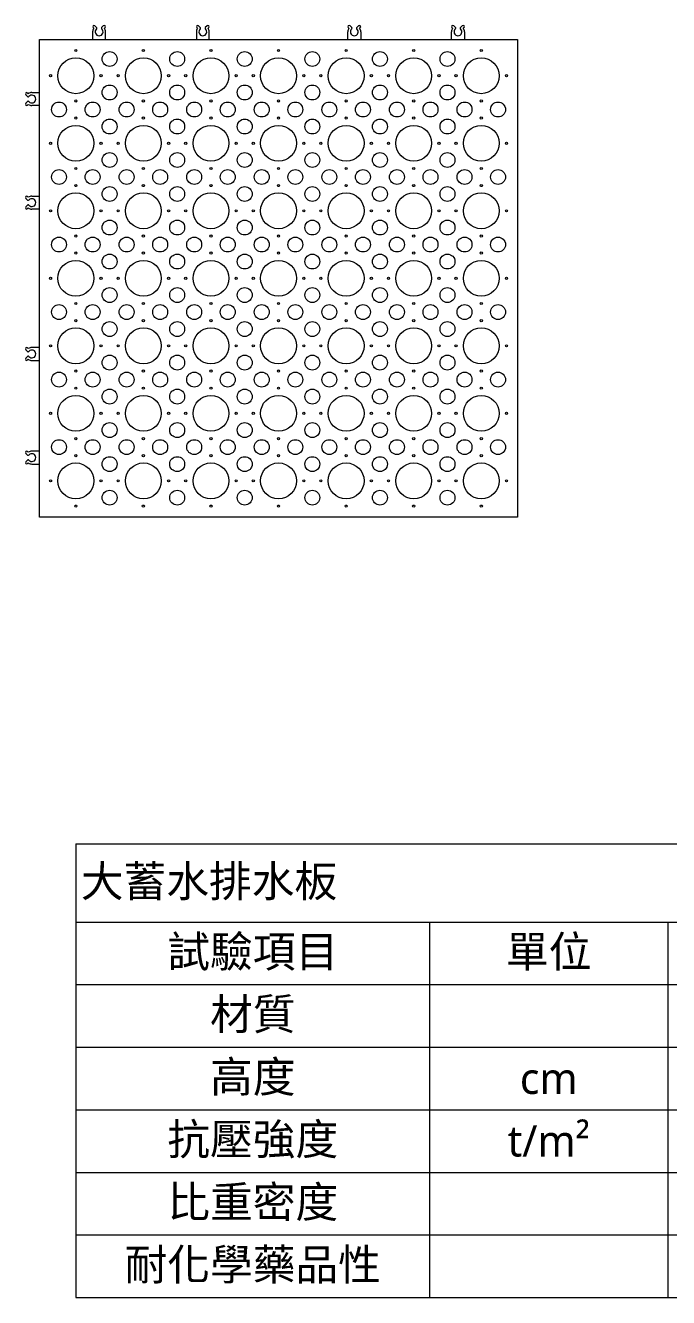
# Model space of a CAD drawing. Header units: millimetres. Extents: x 438 to 4638, y 478 to 3448.
# Drawn here: x 2360 to 2771, y 1873 to 2686 of the extents above; entities that cross this region are included whole.
import ezdxf

# ---------------------------------------------------------------- set-up
doc = ezdxf.new("R2010")
doc.units = ezdxf.units.MM
doc.styles.add('微軟正黑體-20', font='Microsoft JhengHei.ttf', dxfattribs={"height": 20})

msp = doc.modelspace()

# ---------------------------------------------------------------- linework, layer by layer
at = {"lineweight": 5}
for p, q in [((2403.09, 2685.05), (2403.52, 2684.61)), ((2405.33, 2685.09), (2404.23, 2686.19)), ((2409.63, 2686.19), (2408.54, 2685.09)), ((2410.34, 2684.61), (2410.78, 2685.05)), ((2469.31, 2685.05), (2469.74, 2684.61)), ((2471.55, 2685.09), (2470.45, 2686.19)), ((2475.85, 2686.19), (2474.76, 2685.09)), ((2476.57, 2684.61), (2477, 2685.05)), ((2566.48, 2684.61), (2566.05, 2685.05)), ((2567.19, 2686.19), (2568.29, 2685.09)), ((2571.49, 2685.09), (2572.59, 2686.19)), ((2573.73, 2685.05), (2573.3, 2684.61)), ((2632.7, 2684.61), (2632.27, 2685.05)), ((2633.41, 2686.19), (2634.51, 2685.09)), ((2637.71, 2685.09), (2638.81, 2686.19)), ((2639.95, 2685.05), (2639.52, 2684.61)), ((2368.94, 2372.23), (2368.94, 2677.39)), ((2368.94, 2677.39), (2674.1, 2677.39)), ((2402.81, 2682.31), (2402.81, 2677.39)), ((2411.05, 2677.39), (2411.05, 2682.31)), ((2469.03, 2682.31), (2469.03, 2677.39)), ((2477.27, 2677.39), (2477.27, 2682.31)), ((2565.77, 2677.39), (2565.77, 2682.31)), ((2574.01, 2682.31), (2574.01, 2677.39)), ((2631.99, 2677.39), (2631.99, 2682.31)), ((2640.23, 2682.31), (2640.23, 2677.39)), ((2674.1, 2677.39), (2674.1, 2372.23)), ((2361.29, 2643.25), (2361.72, 2642.81)), ((2364.03, 2643.52), (2368.94, 2643.52)), ((2361.24, 2641.01), (2360.14, 2642.1)), ((2360.14, 2636.7), (2361.24, 2637.8)), ((2361.72, 2635.99), (2361.29, 2635.56)), ((2368.94, 2635.28), (2364.03, 2635.28)), ((2361.24, 2574.78), (2360.14, 2575.88)), ((2360.14, 2570.48), (2361.24, 2571.58)), ((2361.29, 2577.02), (2361.72, 2576.59)), ((2361.72, 2569.77), (2361.29, 2569.34)), ((2364.03, 2577.3), (2368.94, 2577.3)), ((2368.94, 2569.06), (2364.03, 2569.06)), ((2361.72, 2479.86), (2361.29, 2480.29)), ((2368.94, 2480.56), (2364.03, 2480.56)), ((2360.14, 2479.14), (2361.24, 2478.05)), ((2361.24, 2474.84), (2360.14, 2473.74)), ((2361.29, 2472.6), (2361.72, 2473.03)), ((2364.03, 2472.32), (2368.94, 2472.32)), ((2360.14, 2412.92), (2361.24, 2411.83)), ((2361.24, 2408.62), (2360.14, 2407.52)), ((2361.72, 2413.64), (2361.29, 2414.07)), ((2361.29, 2406.38), (2361.72, 2406.81)), ((2368.94, 2414.34), (2364.03, 2414.34)), ((2364.03, 2406.1), (2368.94, 2406.1)), ((2674.1, 2372.23), (2368.94, 2372.23)), ((2392.17, 2163.37), (3209.73, 2163.37)), ((2392.17, 2163.37), (2392.17, 1873.37)), ((2392.17, 2113.37), (3209.73, 2113.37)), ((2617.93, 2113.37), (2617.93, 1873.37)), ((2770.2, 2113.37), (2770.2, 1873.37)), ((2392.17, 2073.37), (3209.73, 2073.37)), ((2392.17, 2033.37), (3209.73, 2033.37)), ((2392.17, 1993.37), (3209.73, 1993.37)), ((2392.17, 1953.37), (3209.73, 1953.37)), ((2392.17, 1913.37), (3209.73, 1913.37)), ((2392.17, 1873.37), (3209.73, 1873.37))]:
    msp.add_line(p, q, dxfattribs=at)
for centre, radius in [((2392.05, 2670.41), 0.702), ((2413.63, 2664.99), 4.76), ((2435.21, 2670.41), 0.702), ((2456.79, 2664.99), 4.76), ((2478.36, 2670.41), 0.702), ((2499.94, 2664.99), 4.76), ((2521.52, 2670.41), 0.702), ((2543.1, 2664.99), 4.76), ((2564.68, 2670.41), 0.702), ((2586.25, 2664.99), 4.76), ((2607.83, 2670.41), 0.702), ((2629.41, 2664.99), 4.76), ((2650.99, 2670.41), 0.702), ((2392.05, 2654.28), 11.46), ((2435.21, 2654.28), 11.46), ((2478.36, 2654.28), 11.46), ((2521.52, 2654.28), 11.46), ((2564.68, 2654.28), 11.46), ((2607.83, 2654.28), 11.46), ((2650.99, 2654.28), 11.46), ((2375.93, 2654.28), 0.702), ((2408.18, 2654.28), 0.702), ((2419.08, 2654.28), 0.702), ((2451.33, 2654.28), 0.702), ((2462.24, 2654.28), 0.702), ((2494.49, 2654.28), 0.702), ((2505.4, 2654.28), 0.702), ((2537.65, 2654.28), 0.702), ((2548.55, 2654.28), 0.702), ((2580.8, 2654.28), 0.702), ((2591.71, 2654.28), 0.702), ((2623.96, 2654.28), 0.702), ((2634.87, 2654.28), 0.702), ((2667.12, 2654.28), 0.702), ((2413.63, 2643.57), 4.76), ((2456.79, 2643.57), 4.76), ((2499.94, 2643.57), 4.76), ((2543.1, 2643.57), 4.76), ((2586.26, 2643.57), 4.76), ((2629.41, 2643.57), 4.76), ((2381.34, 2632.7), 4.76), ((2392.05, 2638.16), 0.702), ((2402.76, 2632.7), 4.76), ((2424.5, 2632.7), 4.76), ((2435.21, 2638.16), 0.702), ((2445.92, 2632.7), 4.76), ((2467.65, 2632.7), 4.76), ((2478.36, 2638.16), 0.702), ((2489.08, 2632.7), 4.76), ((2510.81, 2632.7), 4.76), ((2521.52, 2638.16), 0.702), ((2532.23, 2632.7), 4.76), ((2553.97, 2632.7), 4.76), ((2564.68, 2638.16), 0.702), ((2575.39, 2632.7), 4.76), ((2597.12, 2632.7), 4.76), ((2607.83, 2638.16), 0.702), ((2618.55, 2632.7), 4.76), ((2640.28, 2632.7), 4.76), ((2650.99, 2638.16), 0.702), ((2661.7, 2632.7), 4.76), ((2392.05, 2627.25), 0.702), ((2413.63, 2621.83), 4.76), ((2435.21, 2627.25), 0.702), ((2456.79, 2621.83), 4.76), ((2478.36, 2627.25), 0.702), ((2499.94, 2621.83), 4.76), ((2521.52, 2627.25), 0.702), ((2543.1, 2621.83), 4.76), ((2564.68, 2627.25), 0.702), ((2586.26, 2621.83), 4.76), ((2607.83, 2627.25), 0.702), ((2629.41, 2621.83), 4.76), ((2650.99, 2627.25), 0.702), ((2392.05, 2611.12), 11.46), ((2435.21, 2611.12), 11.46), ((2478.36, 2611.12), 11.46), ((2521.52, 2611.12), 11.46), ((2564.68, 2611.12), 11.46), ((2607.83, 2611.12), 11.46), ((2650.99, 2611.12), 11.46), ((2375.93, 2611.12), 0.702), ((2408.18, 2611.12), 0.702), ((2419.08, 2611.12), 0.702), ((2451.33, 2611.12), 0.702), ((2462.24, 2611.12), 0.702), ((2494.49, 2611.12), 0.702), ((2505.4, 2611.12), 0.702), ((2537.65, 2611.12), 0.702), ((2548.55, 2611.12), 0.702), ((2580.8, 2611.12), 0.702), ((2591.71, 2611.12), 0.702), ((2623.96, 2611.12), 0.702), ((2634.87, 2611.12), 0.702), ((2667.12, 2611.12), 0.702), ((2413.63, 2600.41), 4.76), ((2456.79, 2600.41), 4.76), ((2499.94, 2600.41), 4.76), ((2543.1, 2600.41), 4.76), ((2586.26, 2600.41), 4.76), ((2629.41, 2600.41), 4.76), ((2381.34, 2589.55), 4.76), ((2392.05, 2595), 0.702), ((2402.76, 2589.55), 4.76), ((2424.5, 2589.55), 4.76), ((2435.21, 2595), 0.702), ((2445.92, 2589.55), 4.76), ((2467.65, 2589.55), 4.76), ((2478.36, 2595), 0.702), ((2489.08, 2589.55), 4.76), ((2510.81, 2589.55), 4.76), ((2521.52, 2595), 0.702), ((2532.23, 2589.55), 4.76), ((2553.97, 2589.55), 4.76), ((2564.68, 2595), 0.702), ((2575.39, 2589.55), 4.76), ((2597.12, 2589.55), 4.76), ((2607.83, 2595), 0.702), ((2618.55, 2589.55), 4.76), ((2640.28, 2589.55), 4.76), ((2650.99, 2595), 0.702), ((2661.7, 2589.55), 4.76), ((2392.05, 2567.97), 11.46), ((2392.05, 2584.09), 0.702), ((2413.63, 2578.68), 4.76), ((2435.21, 2567.97), 11.46), ((2435.21, 2584.09), 0.702), ((2456.79, 2578.68), 4.76), ((2478.36, 2567.97), 11.46), ((2478.36, 2584.09), 0.702), ((2499.94, 2578.68), 4.76), ((2521.52, 2567.97), 11.46), ((2521.52, 2584.09), 0.702), ((2543.1, 2578.68), 4.76), ((2564.68, 2567.97), 11.46), ((2564.68, 2584.09), 0.702), ((2586.26, 2578.68), 4.76), ((2607.83, 2567.97), 11.46), ((2607.83, 2584.09), 0.702), ((2629.41, 2578.68), 4.76), ((2650.99, 2567.97), 11.46), ((2650.99, 2584.09), 0.702), ((2375.93, 2567.97), 0.702), ((2408.18, 2567.97), 0.702), ((2413.63, 2557.26), 4.76), ((2419.08, 2567.97), 0.702), ((2451.33, 2567.97), 0.702), ((2456.79, 2557.26), 4.76), ((2462.24, 2567.97), 0.702), ((2494.49, 2567.97), 0.702), ((2499.94, 2557.26), 4.76), ((2505.4, 2567.97), 0.702), ((2537.65, 2567.97), 0.702), ((2543.1, 2557.26), 4.76), ((2548.55, 2567.97), 0.702), ((2580.8, 2567.97), 0.702), ((2586.26, 2557.26), 4.76), ((2591.71, 2567.97), 0.702), ((2623.96, 2567.97), 0.702), ((2629.41, 2557.26), 4.76), ((2634.87, 2567.97), 0.702), ((2667.12, 2567.97), 0.702), ((2381.34, 2546.39), 4.76), ((2392.05, 2551.84), 0.702), ((2402.76, 2546.39), 4.76), ((2424.5, 2546.39), 4.76), ((2435.21, 2551.84), 0.702), ((2445.92, 2546.39), 4.76), ((2467.65, 2546.39), 4.76), ((2478.36, 2551.84), 0.702), ((2489.08, 2546.39), 4.76), ((2510.81, 2546.39), 4.76), ((2521.52, 2551.84), 0.702), ((2532.23, 2546.39), 4.76), ((2553.97, 2546.39), 4.76), ((2564.68, 2551.84), 0.702), ((2575.39, 2546.39), 4.76), ((2597.12, 2546.39), 4.76), ((2607.83, 2551.84), 0.702), ((2618.55, 2546.39), 4.76), ((2640.28, 2546.39), 4.76), ((2650.99, 2551.84), 0.702), ((2661.7, 2546.39), 4.76), ((2392.05, 2540.94), 0.702), ((2413.63, 2535.52), 4.76), ((2435.21, 2540.94), 0.702), ((2456.79, 2535.52), 4.76), ((2478.36, 2540.94), 0.702), ((2499.94, 2535.52), 4.76), ((2521.52, 2540.94), 0.702), ((2543.1, 2535.52), 4.76), ((2564.68, 2540.94), 0.702), ((2586.26, 2535.52), 4.76), ((2607.83, 2540.94), 0.702), ((2629.41, 2535.52), 4.76), ((2650.99, 2540.94), 0.702), ((2392.05, 2524.81), 11.46), ((2435.21, 2524.81), 11.46), ((2478.36, 2524.81), 11.46), ((2521.52, 2524.81), 11.46), ((2564.68, 2524.81), 11.46), ((2607.83, 2524.81), 11.46), ((2650.99, 2524.81), 11.46), ((2375.93, 2524.81), 0.702), ((2408.18, 2524.81), 0.702), ((2419.08, 2524.81), 0.702), ((2451.33, 2524.81), 0.702), ((2462.24, 2524.81), 0.702), ((2494.49, 2524.81), 0.702), ((2505.4, 2524.81), 0.702), ((2537.65, 2524.81), 0.702), ((2548.55, 2524.81), 0.702), ((2580.8, 2524.81), 0.702), ((2591.71, 2524.81), 0.702), ((2623.96, 2524.81), 0.702), ((2634.87, 2524.81), 0.702), ((2667.12, 2524.81), 0.702), ((2413.63, 2514.1), 4.76), ((2456.79, 2514.1), 4.76), ((2499.94, 2514.1), 4.76), ((2543.1, 2514.1), 4.76), ((2586.26, 2514.1), 4.76), ((2629.41, 2514.1), 4.76), ((2381.34, 2503.23), 4.76), ((2392.05, 2508.69), 0.702), ((2402.76, 2503.23), 4.76), ((2424.5, 2503.23), 4.76), ((2435.21, 2508.69), 0.702), ((2445.92, 2503.23), 4.76), ((2467.65, 2503.23), 4.76), ((2478.36, 2508.69), 0.702), ((2489.08, 2503.23), 4.76), ((2510.81, 2503.23), 4.76), ((2521.52, 2508.69), 0.702), ((2532.23, 2503.23), 4.76), ((2553.97, 2503.23), 4.76), ((2564.68, 2508.69), 0.702), ((2575.39, 2503.23), 4.76), ((2597.12, 2503.23), 4.76), ((2607.83, 2508.69), 0.702), ((2618.55, 2503.23), 4.76), ((2640.28, 2503.23), 4.76), ((2650.99, 2508.69), 0.702), ((2661.7, 2503.23), 4.76), ((2392.05, 2497.78), 0.702), ((2413.63, 2492.37), 4.76), ((2435.21, 2497.78), 0.702), ((2456.79, 2492.37), 4.76), ((2478.36, 2497.78), 0.702), ((2499.94, 2492.37), 4.76), ((2521.52, 2497.78), 0.702), ((2543.1, 2492.37), 4.76), ((2564.68, 2497.78), 0.702), ((2586.26, 2492.37), 4.76), ((2607.83, 2497.78), 0.702), ((2629.41, 2492.37), 4.76), ((2650.99, 2497.78), 0.702), ((2392.05, 2481.66), 11.46), ((2435.21, 2481.66), 11.46), ((2478.36, 2481.66), 11.46), ((2521.52, 2481.66), 11.46), ((2564.68, 2481.66), 11.46), ((2607.83, 2481.66), 11.46), ((2650.99, 2481.66), 11.46), ((2375.93, 2481.66), 0.702), ((2408.18, 2481.66), 0.702), ((2419.08, 2481.66), 0.702), ((2451.33, 2481.66), 0.702), ((2462.24, 2481.66), 0.702), ((2494.49, 2481.66), 0.702), ((2505.4, 2481.66), 0.702), ((2537.65, 2481.66), 0.702), ((2548.55, 2481.66), 0.702), ((2580.8, 2481.66), 0.702), ((2591.71, 2481.66), 0.702), ((2623.96, 2481.66), 0.702), ((2634.87, 2481.66), 0.702), ((2667.12, 2481.66), 0.702), ((2413.63, 2470.94), 4.76), ((2456.79, 2470.94), 4.76), ((2499.94, 2470.94), 4.76), ((2543.1, 2470.94), 4.76), ((2586.26, 2470.94), 4.76), ((2629.41, 2470.94), 4.76), ((2381.34, 2460.08), 4.76), ((2392.05, 2465.53), 0.702), ((2402.76, 2460.08), 4.76), ((2424.5, 2460.08), 4.76), ((2435.21, 2465.53), 0.702), ((2445.92, 2460.08), 4.76), ((2467.65, 2460.08), 4.76), ((2478.36, 2465.53), 0.702), ((2489.08, 2460.08), 4.76), ((2510.81, 2460.08), 4.76), ((2521.52, 2465.53), 0.702), ((2532.23, 2460.08), 4.76), ((2553.97, 2460.08), 4.76), ((2564.68, 2465.53), 0.702), ((2575.39, 2460.08), 4.76), ((2597.12, 2460.08), 4.76), ((2607.83, 2465.53), 0.702), ((2618.55, 2460.08), 4.76), ((2640.28, 2460.08), 4.76), ((2650.99, 2465.53), 0.702), ((2661.7, 2460.08), 4.76), ((2392.05, 2438.5), 11.46), ((2392.05, 2454.62), 0.702), ((2413.63, 2449.21), 4.76), ((2435.21, 2438.5), 11.46), ((2435.21, 2454.62), 0.702), ((2456.79, 2449.21), 4.76), ((2478.36, 2438.5), 11.46), ((2478.36, 2454.62), 0.702), ((2499.94, 2449.21), 4.76), ((2521.52, 2438.5), 11.46), ((2521.52, 2454.62), 0.702), ((2543.1, 2449.21), 4.76), ((2564.68, 2438.5), 11.46), ((2564.68, 2454.62), 0.702), ((2586.26, 2449.21), 4.76), ((2607.83, 2438.5), 11.46), ((2607.83, 2454.62), 0.702), ((2629.41, 2449.21), 4.76), ((2650.99, 2438.5), 11.46), ((2650.99, 2454.62), 0.702), ((2375.93, 2438.5), 0.702), ((2408.18, 2438.5), 0.702), ((2419.08, 2438.5), 0.702), ((2451.33, 2438.5), 0.702), ((2462.24, 2438.5), 0.702), ((2494.49, 2438.5), 0.702), ((2505.4, 2438.5), 0.702), ((2537.65, 2438.5), 0.702), ((2548.55, 2438.5), 0.702), ((2580.8, 2438.5), 0.702), ((2591.71, 2438.5), 0.702), ((2623.96, 2438.5), 0.702), ((2634.87, 2438.5), 0.702), ((2667.12, 2438.5), 0.702), ((2413.63, 2427.79), 4.76), ((2456.79, 2427.79), 4.76), ((2499.94, 2427.79), 4.76), ((2543.1, 2427.79), 4.76), ((2586.26, 2427.79), 4.76), ((2629.41, 2427.79), 4.76), ((2392.05, 2422.37), 0.702), ((2435.21, 2422.37), 0.702), ((2478.36, 2422.37), 0.702), ((2521.52, 2422.37), 0.702), ((2564.68, 2422.37), 0.702), ((2607.83, 2422.37), 0.702), ((2650.99, 2422.37), 0.702), ((2381.34, 2416.92), 4.76), ((2402.76, 2416.92), 4.76), ((2424.5, 2416.92), 4.76), ((2445.92, 2416.92), 4.76), ((2467.65, 2416.92), 4.76), ((2489.08, 2416.92), 4.76), ((2510.81, 2416.92), 4.76), ((2532.23, 2416.92), 4.76), ((2553.97, 2416.92), 4.76), ((2575.39, 2416.92), 4.76), ((2597.12, 2416.92), 4.76), ((2618.55, 2416.92), 4.76), ((2640.28, 2416.92), 4.76), ((2661.7, 2416.92), 4.76), ((2392.05, 2395.34), 11.46), ((2392.05, 2411.47), 0.702), ((2413.63, 2406.05), 4.76), ((2435.21, 2395.34), 11.46), ((2435.21, 2411.47), 0.702), ((2456.79, 2406.05), 4.76), ((2478.36, 2395.34), 11.46), ((2478.36, 2411.47), 0.702), ((2499.94, 2406.05), 4.76), ((2521.52, 2395.34), 11.46), ((2521.52, 2411.47), 0.702), ((2543.1, 2406.05), 4.76), ((2564.68, 2395.34), 11.46), ((2564.68, 2411.47), 0.702), ((2586.26, 2406.05), 4.76), ((2607.83, 2395.34), 11.46), ((2607.83, 2411.47), 0.702), ((2629.41, 2406.05), 4.76), ((2650.99, 2395.34), 11.46), ((2650.99, 2411.47), 0.702), ((2375.93, 2395.34), 0.702), ((2408.18, 2395.34), 0.702), ((2419.08, 2395.34), 0.702), ((2451.33, 2395.34), 0.702), ((2462.24, 2395.34), 0.702), ((2494.49, 2395.34), 0.702), ((2505.4, 2395.34), 0.702), ((2537.65, 2395.34), 0.702), ((2548.55, 2395.34), 0.702), ((2580.8, 2395.34), 0.702), ((2591.71, 2395.34), 0.702), ((2623.96, 2395.34), 0.702), ((2634.87, 2395.34), 0.702), ((2667.12, 2395.34), 0.702), ((2413.63, 2384.63), 4.76), ((2456.79, 2384.63), 4.76), ((2499.94, 2384.63), 4.76), ((2543.1, 2384.63), 4.76), ((2586.26, 2384.63), 4.76), ((2629.41, 2384.63), 4.76), ((2392.05, 2379.22), 0.702), ((2435.21, 2379.22), 0.702), ((2478.36, 2379.22), 0.702), ((2521.52, 2379.22), 0.702), ((2564.68, 2379.22), 0.702), ((2607.83, 2379.22), 0.702), ((2650.99, 2379.22), 0.702)]:
    msp.add_circle(centre, radius, dxfattribs=at)
for centre, radius, start, end in [((2406.93, 2682.31), 4.12, 145.93504, 180), ((2403.66, 2685.62), 0.809, 45, 225), ((2406.93, 2682.31), 2.5, 130.84463, 49.15537), ((2404.9, 2684.66), 0.61, 310.84463, 45), ((2408.97, 2684.66), 0.61, 135, 229.15537), ((2410.2, 2685.62), 0.809, 315, 135), ((2406.93, 2682.31), 4.12, 0, 34.06496), ((2473.15, 2682.31), 4.12, 145.93504, 180), ((2469.88, 2685.62), 0.809, 45, 225), ((2473.15, 2682.31), 2.5, 130.84463, 49.15537), ((2471.12, 2684.66), 0.61, 310.84463, 45), ((2475.19, 2684.66), 0.61, 135, 229.15537), ((2476.42, 2685.62), 0.809, 315, 135), ((2473.15, 2682.31), 4.12, 0, 34.06496), ((2569.89, 2682.31), 4.12, 145.93504, 180), ((2566.62, 2685.62), 0.809, 45, 225), ((2569.89, 2682.31), 2.5, 130.84463, 49.15537), ((2567.85, 2684.66), 0.61, 310.84463, 45), ((2571.93, 2684.66), 0.61, 135, 229.15537), ((2573.16, 2685.62), 0.809, 315, 135), ((2569.89, 2682.31), 4.12, 0, 34.06496), ((2636.11, 2682.31), 4.12, 145.93504, 180), ((2632.84, 2685.62), 0.809, 45, 225), ((2636.11, 2682.31), 2.5, 130.84463, 49.15537), ((2634.07, 2684.66), 0.61, 310.84463, 45), ((2638.15, 2684.66), 0.61, 135, 229.15537), ((2639.38, 2685.62), 0.809, 315, 135), ((2636.11, 2682.31), 4.12, 0, 34.06496), ((2360.71, 2642.67), 0.809, 45, 225), ((2364.03, 2639.4), 4.12, 90, 124.06496), ((2360.71, 2636.13), 0.809, 135, 315), ((2361.67, 2641.44), 0.61, 225, 319.15537), ((2361.67, 2637.37), 0.61, 40.84463, 135), ((2364.03, 2639.4), 4.12, 235.93504, 270), ((2364.03, 2639.4), 2.5, 220.84463, 139.15537), ((2360.71, 2576.45), 0.809, 45, 225), ((2360.71, 2569.91), 0.809, 135, 315), ((2361.67, 2575.22), 0.61, 225, 319.15537), ((2361.67, 2571.14), 0.61, 40.84463, 135), ((2364.03, 2573.18), 4.12, 90, 124.06496), ((2364.03, 2573.18), 4.12, 235.93504, 270), ((2364.03, 2573.18), 2.5, 220.84463, 139.15537), ((2360.71, 2479.72), 0.809, 45, 225), ((2364.03, 2476.44), 4.12, 90, 124.06496), ((2360.71, 2473.17), 0.809, 135, 315), ((2361.67, 2478.48), 0.61, 225, 319.15537), ((2361.67, 2474.41), 0.61, 40.84463, 135), ((2364.03, 2476.44), 4.12, 235.93504, 270), ((2364.03, 2476.44), 2.5, 220.84463, 139.15537), ((2360.71, 2413.49), 0.809, 45, 225), ((2360.71, 2406.95), 0.809, 135, 315), ((2361.67, 2412.26), 0.61, 225, 319.15537), ((2361.67, 2408.19), 0.61, 40.84463, 135), ((2364.03, 2410.22), 4.12, 90, 124.06496), ((2364.03, 2410.22), 4.12, 235.93504, 270), ((2364.03, 2410.22), 2.5, 220.84463, 139.15537)]:
    msp.add_arc(centre, radius, start, end, dxfattribs=at)

# ---------------------------------------------------------------- texts
at = {"lineweight": 5, "char_height": 20, "style": '微軟正黑體-20'}
for s, insert, width, attachment_point in [('大蓄水排水板', (2395.29, 2138.37), 811.3217, 4), ('{\\fMicrosoft JhengHei|b0|i0|c136|p34;試驗項目}', (2505.05, 2093.37), 219.5222, 5), ('{\\fMicrosoft JhengHei|b0|i0|c136|p34;單位}', (2694.06, 2093.37), 146.0313, 5), ('{\\fMicrosoft JhengHei|b0|i0|c136|p34;材質}', (2505.05, 2053.37), 219.5222, 5), ('高度', (2505.05, 2013.37), 219.5222, 5), ('\\A1;cm', (2694.06, 2013.37), 146.0313, 5), ('{\\fMicrosoft JhengHei|b0|i0|c136|p34;抗壓強度}', (2505.05, 1973.37), 219.5222, 5), ('\\A1;{\\fMicrosoft JhengHei|b0|i0|c136|p34;t/m²}', (2694.06, 1973.37), 146.0313, 5), ('比重密度', (2505.05, 1933.37), 219.5222, 5), ('{\\fMicrosoft JhengHei|b0|i0|c136|p34;耐化學藥品性}', (2505.05, 1893.37), 219.5222, 5)]:
    msp.add_mtext(s, dxfattribs=dict(at, insert=insert, width=width, attachment_point=attachment_point))

doc.saveas('drawing.dxf')
